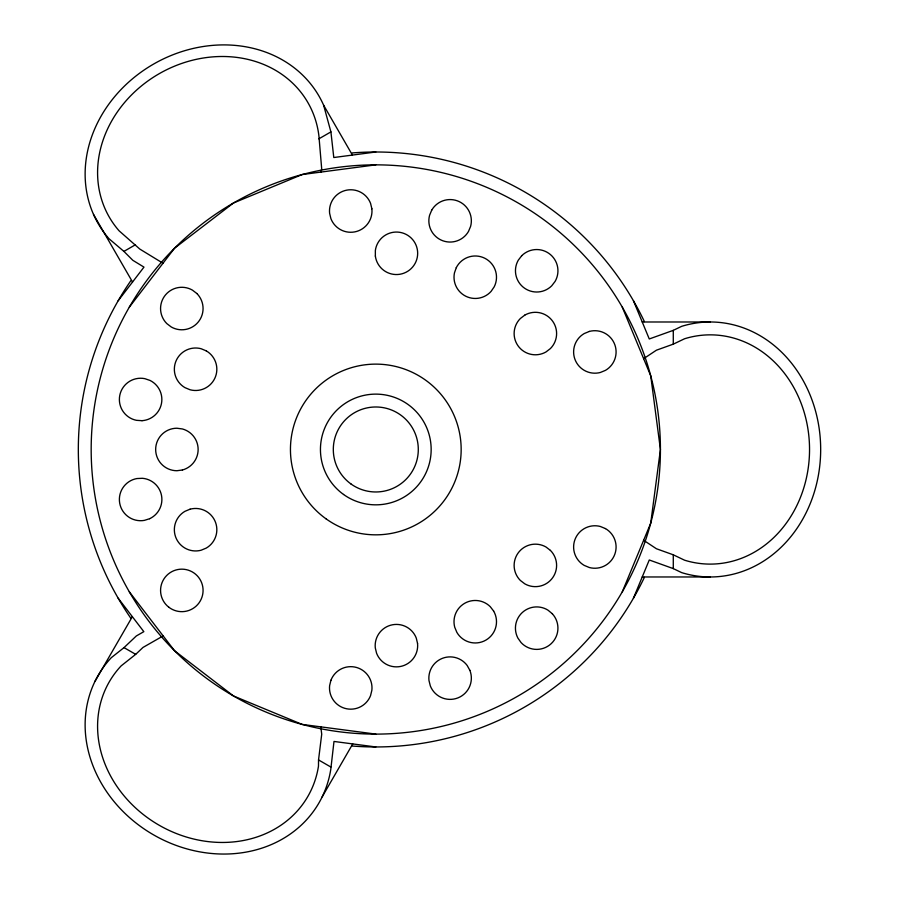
<?xml version="1.0" encoding="UTF-8"?>
<svg xmlns="http://www.w3.org/2000/svg" width="899" height="899" viewBox="0 0 899 899"><rect width="100%" height="100%" fill="white"/><g stroke="black" fill="none" stroke-linecap="round" stroke-linejoin="round"><path stroke-width="1.35" d="M320.819 726.864L321.718 734.202L318.538 759.925L318.482 766.105A114.634 99.272 30 0 1 165.191 828.496A114.634 99.272 30 0 1 121.118 665.901L135.693 654.348L142.997 647.437L163.168 635.908M375.804 746.957L333.99 741.45L330.81 769.139A127.489 110.408 30 0 1 160.325 838.52A127.489 110.408 30 0 1 111.307 657.675L124.017 647.617L136.333 635.953L143.84 631.66L118.174 598.217M321.145 172.046L321.673 168.63L318.909 135.906A114.634 99.272 -30 0 0 168.327 68.92A114.634 99.272 -30 0 0 119.073 230.796L139.862 249.113L163.011 263.25M622.299 591.789L650.73 523.139L660.428 449.478L650.73 375.816L622.299 307.166M633.435 598.217L649.269 559.987L673.284 568.606L681.689 572.629A127.489 110.408 90 0 0 820.675 449.478A127.489 110.408 90 0 0 681.689 326.326L673.284 330.349L649.269 338.968L633.435 300.738M94.946 681.442L132.344 616.68M322.19 796.829L352.734 743.923M118.174 300.738L143.975 267.115L132.85 260.328L123.916 251.405L109.037 238.763A127.489 110.408 -30 0 1 149.178 66.717A127.489 110.408 -30 0 1 323.618 105.194L352.419 155.078M129.31 307.166L174.541 248.214L233.493 202.983L302.143 174.552L375.804 164.854M643.639 358.69L656.405 350.205L673.284 344.148L684.577 338.754A114.634 99.272 -90 0 1 809.538 449.478A114.634 99.272 -90 0 1 684.577 560.201L673.284 554.807L656.405 548.75L643.639 540.265M123.916 251.405L135.479 244.73M318.83 138.862L330.911 131.895L323.618 105.194M375.804 151.998L333.787 157.527L330.911 131.895M642.234 321.988L710.266 321.988M642.234 576.967L710.266 576.967M375.804 734.101L302.143 724.403L233.493 695.972L174.541 650.741L129.31 591.789M124.017 647.617L135.693 654.348M318.538 759.925L330.832 767.016M93.53 214.456L132.535 282.016M673.284 330.349L673.284 344.148M673.284 554.807L673.284 568.606M644.392 577.36A297.479 297.479 0 0 1 352.262 746.024M130.76 618.141A297.479 297.479 0 0 1 130.76 280.814M352.262 152.931A297.479 297.479 0 0 1 644.392 321.595M330.922 680.262L329.618 685.656A21.25 21.25 0 0 0 370.557 695.612L371.871 690.218A21.25 21.25 0 0 0 330.922 680.262M456.287 267.655L454.456 272.88A21.25 21.25 0 0 0 491.09 291.388L494.214 286.815A21.25 21.25 0 0 0 484.831 258.26A21.25 21.25 0 0 0 456.287 267.655M431.7 210.186L429.576 215.31A21.25 21.25 0 0 0 468.503 231.436L470.627 226.312A21.25 21.25 0 0 0 431.7 210.186M521.656 255.777L518.285 260.182A21.25 21.25 0 0 0 551.705 285.826L555.088 281.432A21.25 21.25 0 0 0 521.656 255.777M524.769 315.133L520.364 318.504A21.25 21.25 0 0 0 546.019 351.936L550.413 348.554A21.25 21.25 0 0 0 524.769 315.133M589.351 331.428L584.226 333.551A21.25 21.25 0 0 0 600.341 372.478L605.476 370.354A21.25 21.25 0 0 0 589.351 331.428M190.094 509.182L184.969 511.306A21.25 21.25 0 0 0 201.095 550.233L206.219 548.109A21.25 21.25 0 0 0 190.094 509.182M149.639 518.712L144.346 520.386A21.25 21.25 0 0 1 119.702 503.193A21.25 21.25 0 0 1 136.906 478.549L142.447 478.29A21.25 21.25 0 0 1 149.639 518.712M182.407 469.997L176.912 470.728A21.25 21.25 0 0 1 155.662 449.478A21.25 21.25 0 0 1 176.912 428.227L182.407 428.958A21.25 21.25 0 0 1 182.407 469.997M142.02 420.687L136.479 420.327A21.25 21.25 0 0 1 119.781 395.346A21.25 21.25 0 0 1 144.773 378.648L150.021 380.434A21.25 21.25 0 0 1 142.02 420.687M206.219 350.846L201.095 348.722A21.25 21.25 0 0 0 184.969 387.649L190.094 389.773A21.25 21.25 0 0 0 206.219 350.846M605.476 528.601L600.341 526.477A21.25 21.25 0 0 0 584.226 565.404L589.351 567.527A21.25 21.25 0 0 0 605.476 528.601M550.413 550.402L546.019 547.019A21.25 21.25 0 0 0 520.364 580.451L524.769 583.822A21.25 21.25 0 0 0 550.413 550.402M196.847 293.512L192.453 290.141A21.25 21.25 0 0 0 166.798 323.573L171.203 326.944A21.25 21.25 0 0 0 196.847 293.512M552.289 613.725L548.019 610.185A21.25 21.25 0 0 0 517.88 638.054L521.083 642.583A21.25 21.25 0 0 0 551.109 643.751A21.25 21.25 0 0 0 552.289 613.725M493.652 611.095L490.281 606.701A21.25 21.25 0 0 0 454.725 627.221L456.849 632.345A21.25 21.25 0 0 0 485.876 640.122A21.25 21.25 0 0 0 493.652 611.095M469.862 670.317L467.165 665.474A21.25 21.25 0 0 0 428.992 680.588L430.34 685.959A21.25 21.25 0 0 0 457.928 697.894A21.25 21.25 0 0 0 469.862 670.317M371.871 208.793L370.579 203.399A21.25 21.25 0 0 0 329.607 213.243L330.899 218.637A21.25 21.25 0 0 0 371.871 208.793M417.552 643.437L416.259 638.043A21.25 21.25 0 0 0 375.288 647.876L376.591 653.27A21.25 21.25 0 0 0 417.552 643.437M375.355 256.069L375.355 250.529A21.25 21.25 0 0 1 407.843 235.381A21.25 21.25 0 0 1 407.843 271.217A21.25 21.25 0 0 1 375.355 256.069M326.079 518.858A85.36 85.36 0 0 0 460.749 457.849A85.36 85.36 0 0 0 340.586 371.725A85.36 85.36 0 0 0 326.079 518.858M174.541 650.741A284.623 284.623 0 0 0 650.73 523.139A284.623 284.623 0 0 0 302.143 174.552A284.623 284.623 0 0 0 174.541 650.741M351.048 484.022A42.5 42.5 0 0 0 418.091 453.647A42.5 42.5 0 0 0 358.274 410.764A42.5 42.5 0 0 0 351.048 484.022M168.888 607.274A21.25 21.25 0 0 0 202.893 593.183A21.25 21.25 0 0 0 173.698 570.775A21.25 21.25 0 0 0 168.888 607.274M343.553 494.472A55.356 55.356 0 0 0 430.891 454.905A55.356 55.356 0 0 0 352.959 399.055A55.356 55.356 0 0 0 343.553 494.472"/></g></svg>
